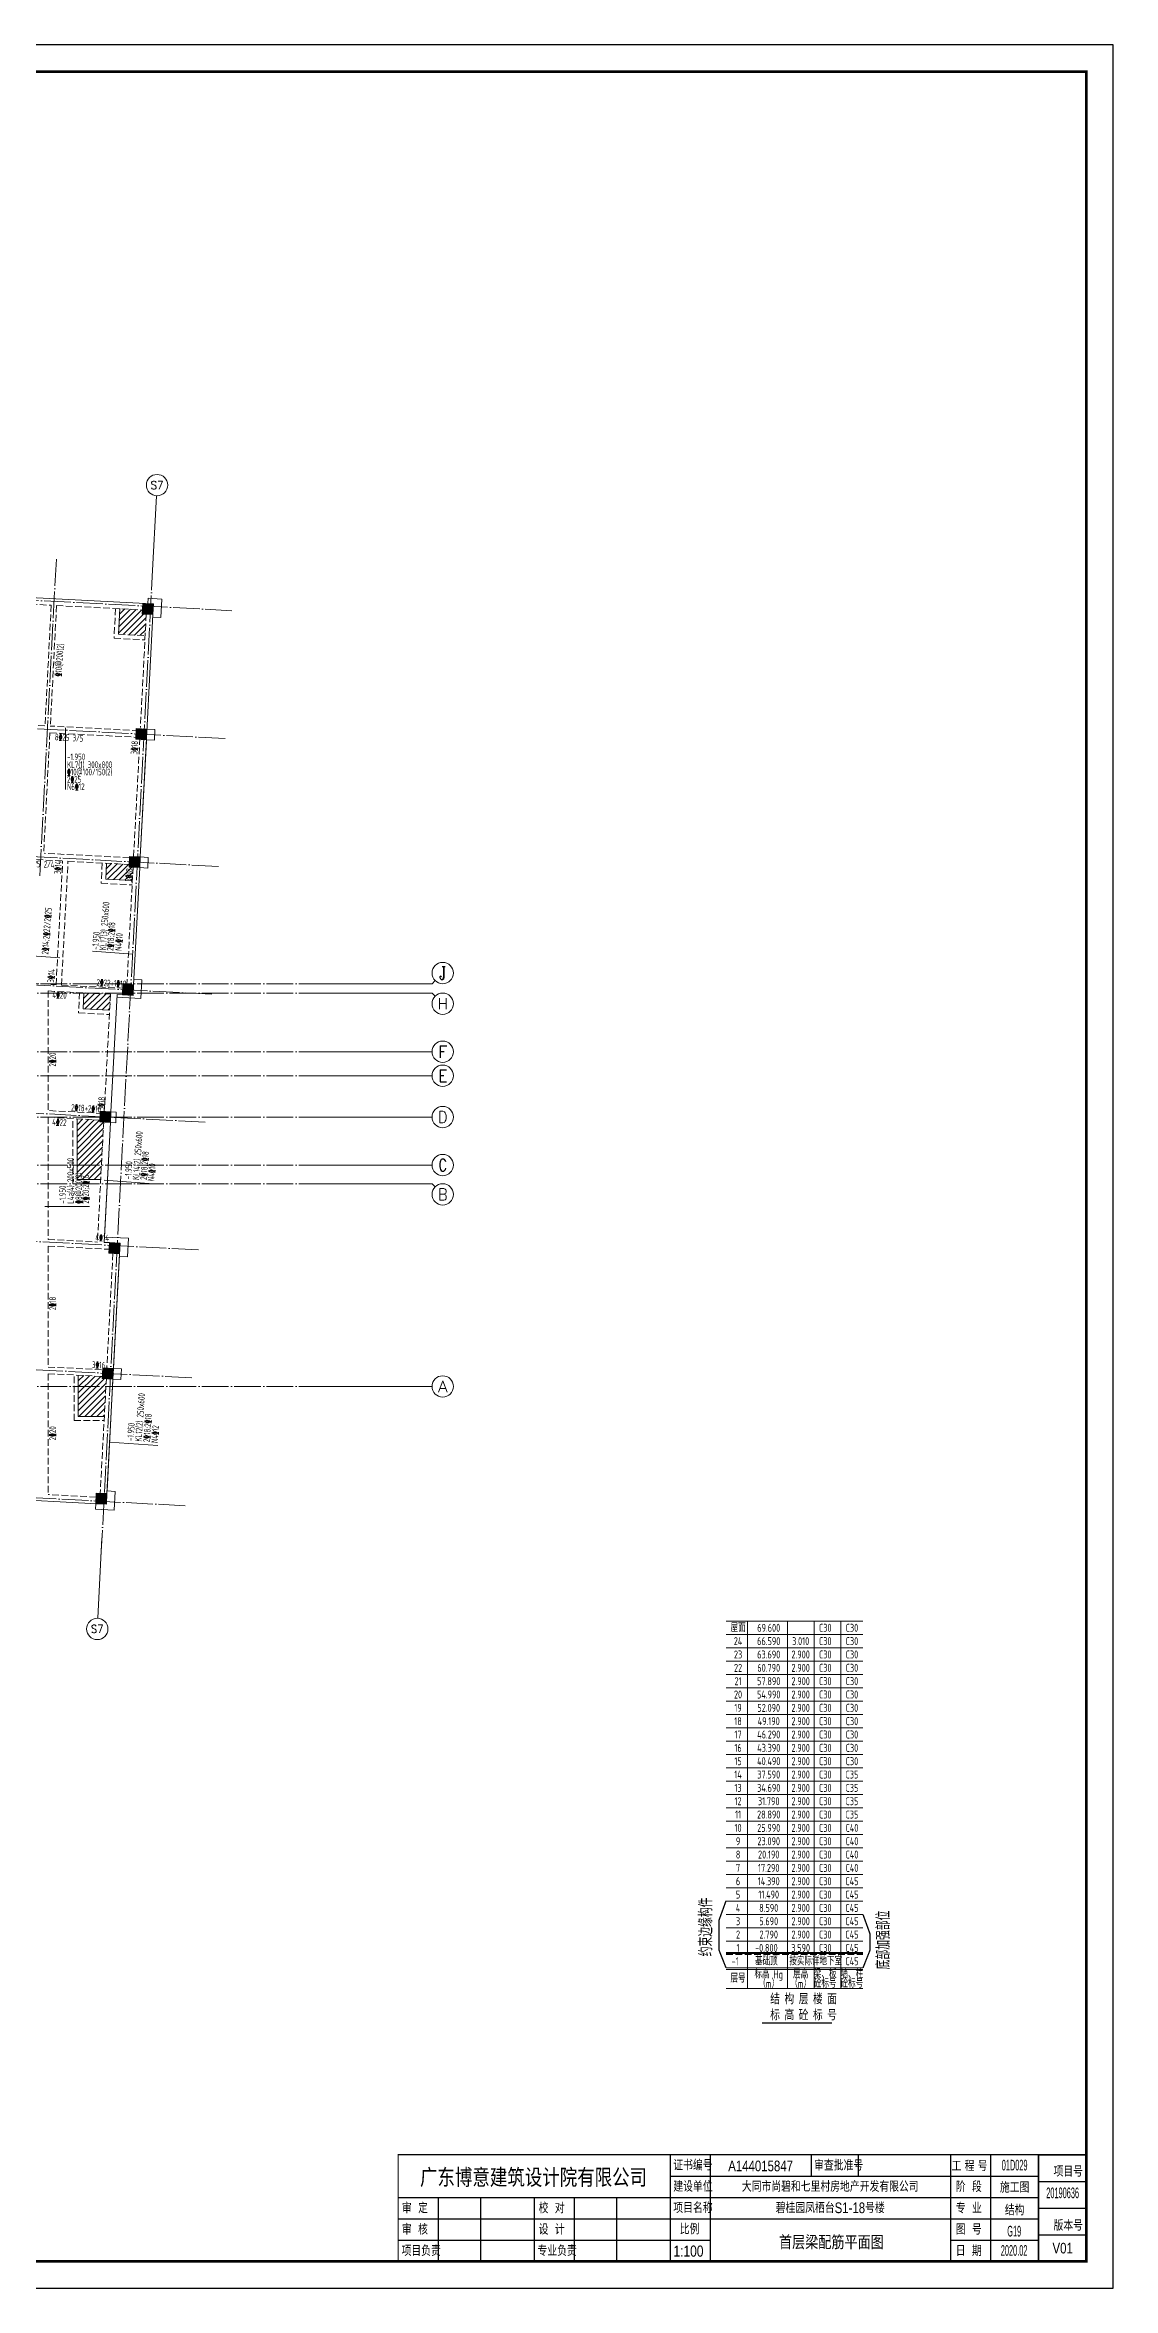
# Model space of a CAD drawing. Extents: x 5874492 to 7194610, y -939842 to -279257.
# Drawn here: x 6963122 to 7003165, y -487210 to -403110 of the extents above; entities that cross this region are included whole.
import ezdxf
from ezdxf.enums import TextEntityAlignment as Align

# ---------------------------------------------------------------- set-up
doc = ezdxf.new("R2010")
doc.units = 0
doc.header["$LTSCALE"] = 1000
doc.linetypes.add('DASH', pattern=[0.35, 0.25, -0.1])
doc.linetypes.add('DOTE', pattern=[2.42, 2, -0.2, 0.02, -0.2])
for name, color, linetype, lineweight in [('A-标注-轴号', 3, 'Continuous', 15), ('A-标注-轴号文字', 7, 'Continuous', 15), ('A-轴线-塔楼', 1, 'DOTE', 9), ('S-墙柱-COLU', 50, 'Continuous', 20), ('S-墙柱-HATCH', 251, 'Continuous', 20), ('S-板-BEAM', 4, 'DASH', 20), ('S-板-BEAM-CON', 2, 'Continuous', 20), ('S-板-板面填充', 251, 'Continuous', 20), ('S-梁-水平原位标注', 21, 'Continuous', 20), ('S-梁-水平集中标注', 191, 'Continuous', 20), ('S-轴网-轴号', 3, 'Continuous', 20), ('S-通用-TEXT', 7, 'Continuous', 20)]:
    doc.layers.add(name, color=color, linetype=linetype, lineweight=lineweight)
doc.layers.add('Y-云图图框', color=7, linetype='Continuous')
doc.styles.add('_TCH_AXIS', font='COMPLEX.shx', dxfattribs={"bigfont": 'hztxt.shx'})
doc.styles.add('_YT_Name', font='', dxfattribs={"width": 0.8})
doc.styles.add('_YT_Sign_Text', font='ros.shx', dxfattribs={"width": 0.8, "bigfont": 'hztxt.shx'})
doc.styles.add('_YT_TK_Text', font='ros.shx', dxfattribs={"width": 0.8, "bigfont": 'hztxt.shx'})
doc.styles.add('COMPLEX', font='COMPLEX')
doc.styles.get("Standard").update_dxf_attribs({"font": 'gbenor.shx', "bigfont": 'gbcbig.shx'})
doc.styles.add('TSSD_NORM', font='tssdeng.shx', dxfattribs={"width": 0.7, "bigfont": 'tssdchn.shx'})
doc.styles.add('TSSD_Rein', font='tssdeng.shx', dxfattribs={"width": 0.7, "bigfont": 'hztxt.shx'})
doc.styles.add('样式 1', font='tssdeng.shx', dxfattribs={"width": 0.7, "bigfont": 'tssdchn.shx'})
doc.styles.get('_YT_Name').set_extended_font_data('SimHei')
pattern_1 = [(45, (-309650.95, -76047.13), (-112.2532015, 112.2532015), [])]

# ---------------------------------------------------------------- blocks, each defined once
blk = doc.blocks.new('27F')
at = {"layer": 'S-通用-TEXT'}
for p, q in [((1009, 15068), (6141, 15068)), ((1009, 14568), (6141, 14568)), ((1809, 15068), (1809, 1293)), ((3309, 15068), (3309, 1293)), ((4309, 1293), (4309, 15068)), ((5309, 1293), (5309, 15068)), ((1009, 14068), (6141, 14068)), ((1009, 13568), (6141, 13568)), ((1009, 13068), (6141, 13068)), ((1009, 12568), (6141, 12568)), ((1009, 12068), (6141, 12068)), ((1009, 11568), (6141, 11568)), ((1009, 11068), (6141, 11068)), ((1009, 10568), (6141, 10568)), ((1009, 10068), (6141, 10068)), ((1009, 9568), (6141, 9568)), ((1009, 9068), (6141, 9068)), ((1009, 8568), (6141, 8568)), ((1009, 8068), (6141, 8068)), ((1009, 7568), (6141, 7568)), ((1009, 7068), (6141, 7068)), ((1009, 6568), (6141, 6568)), ((1009, 6068), (6141, 6068)), ((1009, 5568), (6141, 5568)), ((1009, 5068), (6141, 5068)), ((1009, 4568), (6141, 4568)), ((1009, 4068), (6141, 4068)), ((1009, 3568), (6141, 3568)), ((1009, 3068), (6141, 3068)), ((1009, 2068), (6141, 2068)), ((1009, 2007), (6141, 2007)), ((1009, 1293), (6141, 1293))]:
    blk.add_line(p, q, dxfattribs=at)
at = {"layer": 'S-通用-TEXT', "linetype": 'DASH'}
for p, q in [((1009, 2629), (6141, 2629)), ((1009, 2568), (6141, 2568)), ((1009, 2568), (6141, 2568)), ((1009, 2568), (6141, 2568))]:
    blk.add_line(p, q, dxfattribs=at)
at = {"layer": 'S-通用-TEXT'}
for points in [[(1009, 4586, 50, 50, 0), (744, 3854, 50, 50, 0), (745, 2735, 50, 50, 0), (1009, 2068, 0, 0, 0)], [(6141, 4074, 50, 50, 0), (6406, 3342, 50, 50, 0), (6406, 2735, 50, 50, 0), (6141, 2068, 0, 0, 0)]]:
    blk.add_lwpolyline(points, format="xyseb", dxfattribs=at)
at = {"layer": 'S-通用-TEXT', "const_width": 50}
blk.add_lwpolyline([(2361, 0), (4977, 0)], dxfattribs=at)
at = {"layer": 'S-通用-TEXT', "style": 'TSSD_Rein', "width": 0.7}
for s, p in [('屋面', (1459, 14818)), ('24', (1459, 14318)), ('66.590', (2609, 14318)), ('69.600', (2609, 14818)), ('3.010', (3806, 14318)), ('C30', (4728, 14818)), ('C30', (4728, 14318)), ('C30', (5728, 14818)), ('C30', (5728, 14318)), ('23', (1459, 13818)), ('22', (1459, 13318)), ('63.690', (2609, 13818)), ('60.790', (2609, 13318)), ('2.900', (3806, 13818)), ('2.900', (3806, 13318)), ('C30', (4728, 13818)), ('C30', (4728, 13318)), ('C30', (5728, 13818)), ('C30', (5728, 13318)), ('21', (1459, 12818)), ('57.890', (2609, 12818)), ('2.900', (3806, 12818)), ('C30', (4728, 12818)), ('C30', (5728, 12818)), ('20', (1459, 12318)), ('19', (1459, 11818)), ('54.990', (2609, 12318)), ('52.090', (2609, 11818)), ('2.900', (3806, 12318)), ('2.900', (3806, 11818)), ('C30', (4728, 12318)), ('C30', (4728, 11818)), ('C30', (5728, 12318)), ('C30', (5728, 11818)), ('18', (1459, 11318)), ('17', (1459, 10818)), ('46.290', (2609, 10818)), ('49.190', (2609, 11318)), ('2.900', (3806, 11318)), ('2.900', (3806, 10818)), ('C30', (4728, 11318)), ('C30', (4728, 10818)), ('C30', (5728, 11318)), ('C30', (5728, 10818)), ('16', (1459, 10318)), ('43.390', (2609, 10318)), ('2.900', (3806, 10318)), ('C30', (4728, 10318)), ('C30', (5728, 10318)), ('14', (1459, 9318)), ('15', (1459, 9818)), ('40.490', (2609, 9818)), ('37.590', (2609, 9318)), ('2.900', (3806, 9818)), ('2.900', (3806, 9318)), ('C30', (4728, 9818)), ('C30', (4728, 9318)), ('C30', (5728, 9818)), ('13', (1459, 8818)), ('12', (1459, 8318)), ('34.690', (2609, 8818)), ('31.790', (2609, 8318)), ('2.900', (3806, 8818)), ('2.900', (3806, 8318)), ('C30', (4728, 8818)), ('C30', (4728, 8318)), ('11', (1459, 7818)), ('28.890', (2609, 7818)), ('2.900', (3806, 7818)), ('C30', (4728, 7818)), ('10', (1459, 7318)), ('9', (1459, 6818)), ('25.990', (2609, 7318)), ('23.090', (2609, 6818)), ('2.900', (3806, 7318)), ('2.900', (3806, 6818)), ('C30', (4728, 7318)), ('C30', (4728, 6818)), ('C40', (5728, 7318)), ('C40', (5728, 6818)), ('7', (1459, 5818)), ('8', (1459, 6318)), ('17.290', (2609, 5818)), ('20.190', (2609, 6318)), ('2.900', (3806, 6318)), ('2.900', (3806, 5818)), ('C30', (4728, 6318)), ('C30', (4728, 5818)), ('C40', (5728, 6318)), ('C40', (5728, 5818)), ('6', (1459, 5318)), ('14.390', (2609, 5318)), ('2.900', (3806, 5318)), ('C30', (4728, 5318)), ('4', (1459, 4318)), ('5', (1459, 4818)), ('11.490', (2609, 4818)), ('8.590', (2609, 4318)), ('2.900', (3806, 4818)), ('2.900', (3806, 4318)), ('C30', (4728, 4818)), ('C30', (4728, 4318)), ('3', (1459, 3818)), ('2', (1459, 3318)), ('5.690', (2609, 3818)), ('2.790', (2609, 3318)), ('2.900', (3806, 3818)), ('2.900', (3806, 3318)), ('C30', (4728, 3818)), ('C30', (4728, 3318)), ('1', (1459, 2818)), ('-0.800', (2520, 2818)), ('3.590', (3806, 2818)), ('C30', (4728, 2818)), ('-1', (1349, 2318)), ('层号', (1459, 1674)), ('标高 Hg', (2609, 1827)), ('基础顶', (2520, 2318)), ('按实际', (3806, 2318)), ('层高', (3806, 1827)), ('详地下室', (4792, 2318)), ('梁、板', (4726, 1833)), ('墙、柱', (5726, 1833)), ('（m）', (2609, 1475)), ('（m）', (3806, 1475)), ('砼标号', (4726, 1480)), ('砼标号', (5726, 1480))]:
    blk.add_text(s, height=300, dxfattribs=at).set_placement(p, align=Align.MIDDLE_CENTER)
at = {"layer": 'S-通用-TEXT', "color": 6, "style": 'TSSD_Rein', "width": 0.7}
for s, p in [('C35', (5728, 9318)), ('C35', (5728, 8818)), ('C35', (5728, 8318)), ('C35', (5728, 7818)), ('C45', (5728, 5318)), ('C45', (5728, 4818)), ('C45', (5728, 4318)), ('C45', (5728, 3818)), ('C45', (5728, 3318)), ('C45', (5728, 2818)), ('C45', (5728, 2318))]:
    blk.add_text(s, height=300, dxfattribs=at).set_placement(p, align=Align.MIDDLE_CENTER)
at = {"layer": 'S-通用-TEXT', "color": 7, "style": 'TSSD_Rein', "width": 0.7}
for s, p in [('约束边缘构件', (500, 2502)), ('底部加强部位', (7150, 2013))]:
    blk.add_text(s, height=500, rotation=90, dxfattribs=at).set_placement(p)
at = {"layer": 'S-通用-TEXT', "style": 'TSSD_NORM', "width": 0.7}
for s, p in [('结 构 层 楼 面 ', (2665, 706)), ('标 高 砼 标 号', (2665, 106))]:
    blk.add_text(s, height=400, dxfattribs=at).set_placement(p)
blk = doc.blocks.new('ECMCTK_A0_横_单行图名-横向图框会签栏-0')
for p, q in [((1022.98, 50), (1022.98, 26)), ((1023, 50), (1023, 10)), ((1037.98, 50), (1037.98, 10)), ((1075.8, 50), (1075.8, 42)), ((1093.48, 50), (1093.48, 42)), ((1128, 50), (1128, 10)), ((1143, 50), (1143, 10)), ((1161, 50.01), (1179, 50)), ((1161, 50.01), (1161, 10)), ((921, 34), (1161, 34)), ((936, 34), (936, 10)), ((952, 10), (952, 34)), ((972, 34), (972, 10)), ((987, 34), (987, 10)), ((1003, 10), (1003, 34)), ((1023, 42), (1161, 42)), ((1161, 40.01), (1179, 40.01)), ((921, 26), (1161, 26)), ((1161, 30.01), (1179, 30)), ((921, 18), (1037.96, 18)), ((1128, 18), (1161, 18)), ((1161, 20), (1179, 20))]:
    blk.add_line(p, q)
at = {"color": 4}
blk.add_lwpolyline([(0, 0), (1189, 0), (1189, 841), (0, 841)], close=True, dxfattribs=at)
for points, const_width in [([(25, 10), (1179, 10), (1179, 831), (25, 831)], 1), ([(921, 10), (1179, 10), (1179, 50), (921, 50)], 0.45)]:
    blk.add_lwpolyline(points, close=True, dxfattribs=dict(const_width=const_width))
at = {"const_width": 0.45}
for points in [[(921, 10), (921, 50.01), (1161, 50.01)], [(1161, 50.01), (1161, 10)]]:
    blk.add_lwpolyline(points, dxfattribs=at)
at = {"style": '_YT_Sign_Text', "width": 0.8}
for s, p in [('证书编号', (1024.15, 44.14)), ('审查批准号', (1076.91, 44.06)), ('工 程 号', (1128.47, 43.85)), ('项目号', (1166.65, 41.8)), ('建设单位', (1024.15, 36.14)), ('阶  段', (1130.01, 36.05)), ('审  定', (922.41, 28.05)), ('校  对', (973.66, 28.05)), ('项目名称', (1024.15, 28.14)), ('专  业', (1130.01, 28.05)), ('版本号', (1166.65, 21.55)), ('审  核', (922.41, 20.05)), ('设  计', (973.66, 20.05)), ('比例', (1026.54, 20.16)), ('图  号', (1130.01, 20.05)), ('项目负责', (922.27, 12.05)), ('专业负责', (973.21, 12.05)), ('日  期', (1130.01, 12.05))]:
    blk.add_text(s, height=4, dxfattribs=at).set_placement(p)
at = {"color": 80, "flags": 3}
for tag, height, p in [('YTHQINS', 3, (34.31, 832.5)), ('ECMCKEY', 3, (414.25, 484.67)), ('YTTQINS', 5.62, (1196.03, 12.81)), ('YTFRAME', 3, (904.42, 4.05)), ('YTBARCODE_T1', 3, (971.21, 4.65))]:
    blk.add_attdef(tag, text='', height=height, dxfattribs=at).set_placement(p, align=Align.MIDDLE_CENTER)
at = {"color": 80, "style": '_YT_TK_Text', "width": 0.8, "flags": 3}
for tag, p in [('{姓名五}', (9.62, 809.48)), ('{姓名六}', (14.92, 809.38)), ('{姓名七}', (19.96, 809.48)), ('{姓名八}', (24.7, 809.33)), ('[专业五]', (9.63, 785.25)), ('[专业六]', (14.56, 785.25)), ('[专业七]', (19.49, 785.17)), ('[专业八]', (24.5, 785.09)), ('{姓名一}', (9.73, 733.71)), ('{姓名二}', (14.79, 733.6)), ('{姓名三}', (19.65, 733.65)), ('{姓名四}', (24.75, 733.5)), ('[专业一]', (9.58, 710.09)), ('[专业二]', (14.46, 709.92)), ('[专业三]', (19.63, 709.95)), ('[专业四]', (25, 709.79))]:
    blk.add_attdef(tag, text='', height=3, rotation=90, dxfattribs=at).set_placement(p, align=Align.BOTTOM_LEFT)
at = {"style": '_YT_TK_Text', "width": 0.8}
blk.add_attdef('设计联系电话', text='', height=4, rotation=90, dxfattribs=at).set_placement((16.86, 656.55), align=Align.MIDDLE)
for tag, height, style, width, p in [('设计单位', 6, '_YT_Name', 0.8, (971.75, 38.6)), ('证书编号', 4, '_YT_Sign_Text', 0.8, (1056.87, 43.81)), ('审查批准号', 4, '_YT_Sign_Text', 0.8, (1109.06, 43.81)), ('工程号', 4, '_YT_Sign_Text', 0.5, (1152.08, 44.12)), ('建设单位', 4, '_YT_Sign_Text', 0.8, (1082.96, 36.11)), ('阶段', 4, '_YT_Sign_Text', 0.8, (1152.08, 35.81)), ('项目号', 4, '_YT_Sign_Text', 0.5, (1170.08, 33.72)), ('项目名称', 4, '_YT_Sign_Text', 0.8, (1082.96, 28.11)), ('专业', 4, '_YT_Sign_Text', 0.8, (1152.08, 27.31)), ('图纸名称', 4.5, '_YT_Name', 0.8, (1083.39, 15.06)), ('图纸编号', 4, '_YT_Sign_Text', 0.5, (1151.93, 19.36)), ('版本号', 4, '_YT_Sign_Text', 0.8, (1170.08, 13)), ('出图比例', 4.2, '_YT_Sign_Text', 0.8, (1029.82, 11.78)), ('日期', 4, '_YT_Sign_Text', 0.5, (1151.88, 12.13))]:
    blk.add_attdef(tag, text='', height=height, dxfattribs=dict(style=style, width=width)).set_placement(p, align=Align.CENTER)
at = {"style": '_YT_Sign_Text', "width": 0.8, "flags": 3}
for tag, p, height in [('[审定人]', (938.95, 27.81), 4.1), ('{审定人}', (953.87, 26.45), 6.24), ('{审核人}', (954.98, 18.44), 6.24), ('[校对人]', (990.23, 27.82), 4.1), ('{校对人}', (1006.35, 26.53), 6.24), ('{设计人}', (1006.48, 18.54), 6.24), ('[审核人]', (939.01, 19.76), 4.1), ('{项目负责人}', (956.28, 10.72), 6.24), ('[设计人]', (990.47, 20.21), 4.1), ('{专业负责人}', (1006.58, 10.36), 6.24), ('[项目负责人]', (938.78, 12.01), 4.1), ('[专业负责人]', (990.74, 11.77), 4.1)]:
    blk.add_attdef(tag, p, '', height=height, dxfattribs=at)
at = {"color": 80, "flags": 3}
for tag, p in [('YTBZSIT', (25, 10)), ('EXT_TK_LEFT', (25, 10)), ('YTQRCODE', (899.04, 11.91))]:
    blk.add_attdef(tag, p, '', height=3, dxfattribs=at)
blk = doc.blocks.new('ndgfjhgkjhk')
at = {"layer": 'S-板-板面填充'}
h = blk.add_hatch(dxfattribs=at)
h.set_pattern_fill('ANSI31', color=256, scale=100)
h.set_pattern_definition([(45, (-308299.88, -61640.28), (-112.2532015, 112.2532015), [])])
h.paths.add_polyline_path([(6656233, -501250), (6657232, -501303), (6657283, -500344), (6656284, -500291)])
h = blk.add_hatch(dxfattribs=at)
h.set_pattern_fill('ANSI31', color=256, scale=100)
h.set_pattern_definition([(45, (-308800.13, -71185.58), (-112.2532015, 112.2532015), [])])
h.paths.add_polyline_path([(6655752, -510436), (6656750, -510489), (6656782, -509890), (6655784, -509836)])
h = blk.add_hatch(dxfattribs=at)
h.set_pattern_fill('ANSI31', color=256, scale=100)
h.set_pattern_definition(pattern_1)
h.paths.add_polyline_path([(6654901, -515297), (6655900, -515350), (6655932, -514751), (6654933, -514698)])
h = blk.add_hatch(dxfattribs=at)
h.set_pattern_fill('ANSI31', color=256, scale=100)
h.set_pattern_definition(pattern_1)
h.paths.add_polyline_path([(6654676, -521695), (6655564, -521695), (6655679, -519495), (6655630, -519468), (6654676, -519418)])
h = blk.add_hatch(dxfattribs=at)
h.set_pattern_fill('ANSI31', color=256, scale=100)
h.set_pattern_definition(pattern_1)
h.paths.add_polyline_path([(6654725, -530574), (6655700, -530574), (6655776, -529119), (6655728, -529085), (6654725, -529033)])
at = {"layer": 'S-板-BEAM'}
for p, q in [((6650491, -499997), (6653711, -500166)), ((6653711, -500166), (6653475, -504685)), ((6653911, -500176), (6653675, -504695)), ((6653911, -500176), (6657131, -500344)), ((6657273, -500503), (6657051, -504747)), ((6653475, -504685), (6650254, -504516)), ((6653661, -504945), (6653425, -509464)), ((6653661, -504945), (6656985, -505119)), ((6656996, -504869), (6653675, -504695)), ((6657033, -505147), (6656798, -509590)), ((6652115, -509646), (6654137, -509751)), ((6656646, -509632), (6653450, -509465)), ((6653894, -514392), (6654137, -509751)), ((6654094, -514403), (6654337, -509762)), ((6654337, -509762), (6656633, -509882)), ((6656777, -509989), (6656547, -514383)), ((6651946, -514288), (6653894, -514392)), ((6653597, -514627), (6655932, -514751)), ((6653597, -514627), (6653597, -519111)), ((6654094, -514403), (6656390, -514525)), ((6655932, -514751), (6655694, -519196)), ((6655643, -519218), (6653597, -519111)), ((6653597, -519361), (6655630, -519468)), ((6653597, -519361), (6653597, -523942)), ((6655679, -519495), (6655441, -524038)), ((6653597, -523942), (6655441, -524038)), ((6653597, -524192), (6655878, -524312)), ((6653597, -524192), (6653597, -528724)), ((6656019, -524469), (6655792, -528813)), ((6653597, -528724), (6655741, -528836)), ((6653597, -528974), (6655728, -529085)), ((6653597, -528974), (6653597, -533505)), ((6655776, -529119), (6655549, -533457)), ((6655392, -533599), (6653597, -533505))]:
    blk.add_line(p, q, dxfattribs=at)
at = {"layer": 'S-板-BEAM-CON'}
for p, q in [((6657244, -500100), (6650354, -499740)), ((6657523, -500515), (6657293, -504909)), ((6657048, -509603), (6657280, -505159)), ((6657048, -509603), (6657275, -505259)), ((6656797, -514396), (6657027, -510002)), ((6656797, -514396), (6657027, -510002)), ((6655947, -519153), (6656177, -514764)), ((6655947, -519153), (6656177, -514764)), ((6656177, -514764), (6656377, -514775)), ((6655691, -524051), (6655927, -519552)), ((6655701, -523852), (6655927, -519552)), ((6655691, -524051), (6655891, -524062)), ((6656044, -528777), (6656280, -524282)), ((6656047, -528727), (6656269, -524482)), ((6655799, -533470), (6656021, -529226)), ((6655804, -533370), (6656024, -529176)), ((6651435, -533642), (6655429, -533851)), ((6651435, -533642), (6655429, -533851))]:
    blk.add_line(p, q, dxfattribs=at)
at = {"layer": 'S-板-BEAM-CON', "ltscale": 0.2}
for points in [[(6657518, -500615), (6657817, -500631), (6657854, -499932), (6657345, -499905), (6657334, -500105)], [(6657278, -505209), (6657577, -505224), (6657598, -504825), (6657299, -504809)], [(6657027, -510002), (6657326, -510018), (6657347, -509618), (6657048, -509603)], [(6656172, -514864), (6657070, -514911), (6657107, -514212), (6656807, -514196)], [(6655947, -519158), (6656147, -519169), (6656126, -519568), (6655926, -519558)], [(6655379, -533848), (6655369, -534049), (6656068, -534085), (6656104, -533386), (6655805, -533370)]]:
    blk.add_lwpolyline(points, dxfattribs=at)
at = {"layer": 'S-板-BEAM-CON'}
for points in [[(6655702, -523852), (6656600, -523899), (6656564, -524598), (6656264, -524582)], [(6656045, -528776), (6656344, -528792), (6656324, -529192), (6656024, -529176)]]:
    blk.add_lwpolyline(points, dxfattribs=at)
at = {"layer": 'S-板-板面填充', "linetype": 'DASH'}
for p, q in [((6656124, -500283), (6656065, -501401)), ((6656065, -501401), (6657223, -501463)), ((6656233, -501250), (6657232, -501303)), ((6655624, -509828), (6655584, -510587)), ((6655584, -510587), (6656742, -510649)), ((6654773, -514689), (6654733, -515448)), ((6654733, -515448), (6655891, -515510)), ((6654516, -521855), (6654516, -519409)), ((6654516, -521855), (6655547, -521855)), ((6654565, -530734), (6654565, -529025)), ((6654565, -530734), (6655692, -530734))]:
    blk.add_line(p, q, dxfattribs=at)
at = {"layer": 'S-板-板面填充'}
for p, q in [((6656284, -500291), (6656233, -501250)), ((6655784, -509836), (6655752, -510436)), ((6655752, -510436), (6656750, -510489)), ((6654933, -514698), (6654901, -515297)), ((6654901, -515297), (6655900, -515350)), ((6654676, -521695), (6654676, -519418)), ((6654676, -521695), (6655564, -521695)), ((6654725, -530574), (6654725, -529033)), ((6654725, -530574), (6655700, -530574))]:
    blk.add_line(p, q, dxfattribs=at)
blk = doc.blocks.new('aferwgewh')
at = {"layer": 'S-墙柱-HATCH', "ltscale": 0.2}
h = blk.add_hatch(color=256, dxfattribs=at)
h.dxf.hatch_style = 1
h.paths.add_polyline_path([(6643892, -499802), (6643913, -499403), (6643513, -499382), (6643492, -499781)])
h = blk.add_hatch(color=256, dxfattribs=at)
h.dxf.hatch_style = 1
h.paths.add_polyline_path([(6650483, -500147), (6650504, -499747), (6650104, -499726), (6650083, -500126)])
h = blk.add_hatch(color=256, dxfattribs=at)
h.dxf.hatch_style = 1
h.paths.add_polyline_path([(6657523, -500515), (6657544, -500116), (6657145, -500095), (6657124, -500494)])
h = blk.add_hatch(color=256, dxfattribs=at)
h.dxf.hatch_style = 1
h.paths.add_polyline_path([(6643646, -504496), (6643667, -504096), (6643268, -504075), (6643247, -504475)])
h = blk.add_hatch(color=256, dxfattribs=at)
h.dxf.hatch_style = 1
h.paths.add_polyline_path([(6650237, -504841), (6650258, -504441), (6649859, -504420), (6649838, -504820)])
h = blk.add_hatch(color=256, dxfattribs=at)
h.dxf.hatch_style = 1
h.paths.add_polyline_path([(6657278, -505209), (6657299, -504809), (6656899, -504788), (6656878, -505188)])
h = blk.add_hatch(color=256, dxfattribs=at)
h.dxf.hatch_style = 1
h.paths.add_polyline_path([(6643401, -509189), (6643422, -508790), (6643022, -508769), (6643001, -509168)])
h = blk.add_hatch(color=256, dxfattribs=at)
h.dxf.hatch_style = 1
h.paths.add_polyline_path([(6649986, -509634), (6650007, -509235), (6649608, -509214), (6649587, -509613)])
h = blk.add_hatch(color=256, dxfattribs=at)
h.dxf.hatch_style = 1
h.paths.add_polyline_path([(6657027, -510002), (6657048, -509603), (6656648, -509582), (6656627, -509981)])
h = blk.add_hatch(color=256, dxfattribs=at)
h.dxf.hatch_style = 1
h.paths.add_polyline_path([(6651954, -514143), (6651554, -514122), (6651533, -514521), (6651933, -514542)])
h = blk.add_hatch(color=256, dxfattribs=at)
h.dxf.hatch_style = 1
h.paths.add_polyline_path([(6656776, -514795), (6656797, -514396), (6656398, -514375), (6656377, -514775)])
h = blk.add_hatch(color=256, dxfattribs=at)
h.dxf.hatch_style = 1
h.paths.add_polyline_path([(6651473, -519325), (6651494, -518925), (6651094, -518904), (6651074, -519304)])
h = blk.add_hatch(color=256, dxfattribs=at)
h.dxf.hatch_style = 1
h.paths.add_polyline_path([(6655927, -519552), (6655947, -519153), (6655548, -519132), (6655527, -519532)])
h = blk.add_hatch(color=256, dxfattribs=at)
h.dxf.hatch_style = 1
h.paths.add_polyline_path([(6656270, -524482), (6656290, -524083), (6655891, -524062), (6655870, -524461)])
h = blk.add_hatch(color=256, dxfattribs=at)
h.dxf.hatch_style = 1
h.paths.add_polyline_path([(6656024, -529176), (6656045, -528776), (6655646, -528756), (6655625, -529155)])
h = blk.add_hatch(color=256, dxfattribs=at)
h.dxf.hatch_style = 1
h.paths.add_polyline_path([(6645493, -533331), (6645514, -532932), (6645114, -532911), (6645093, -533311)])
h = blk.add_hatch(color=256, dxfattribs=at)
h.dxf.hatch_style = 1
h.paths.add_polyline_path([(6651435, -533643), (6651455, -533243), (6651056, -533222), (6651035, -533622)])
h = blk.add_hatch(color=256, dxfattribs=at)
h.dxf.hatch_style = 1
h.paths.add_polyline_path([(6655779, -533869), (6655800, -533470), (6655400, -533449), (6655379, -533848)])
at = {"layer": 'S-墙柱-COLU'}
for points in [[(6643513, -499382), (6643913, -499403), (6643892, -499802), (6643492, -499781)], [(6650104, -499726), (6650504, -499747), (6650483, -500147), (6650083, -500126)], [(6657145, -500095), (6657544, -500116), (6657523, -500515), (6657124, -500494)], [(6643268, -504075), (6643667, -504096), (6643646, -504496), (6643247, -504475)], [(6649859, -504420), (6650258, -504441), (6650237, -504841), (6649838, -504820)], [(6656899, -504788), (6657299, -504809), (6657278, -505209), (6656878, -505188)], [(6643022, -508769), (6643422, -508790), (6643401, -509189), (6643001, -509168)], [(6649608, -509214), (6650007, -509235), (6649986, -509634), (6649587, -509613)], [(6656648, -509582), (6657048, -509603), (6657027, -510002), (6656627, -509981)], [(6651554, -514122), (6651954, -514143), (6651933, -514542), (6651533, -514521)], [(6656398, -514375), (6656797, -514396), (6656776, -514795), (6656377, -514775)], [(6651094, -518904), (6651494, -518925), (6651473, -519325), (6651074, -519304)], [(6655548, -519132), (6655947, -519153), (6655927, -519552), (6655527, -519532)], [(6655891, -524062), (6656290, -524083), (6656270, -524482), (6655870, -524461)], [(6655646, -528756), (6656045, -528776), (6656024, -529176), (6655625, -529155)], [(6645114, -532911), (6645514, -532932), (6645493, -533331), (6645093, -533311)], [(6651056, -533222), (6651455, -533243), (6651435, -533643), (6651035, -533622)], [(6655400, -533449), (6655800, -533470), (6655779, -533869), (6655379, -533848)]]:
    blk.add_lwpolyline(points, close=True, dxfattribs=at)
blk = doc.blocks.new('afdhgfjhfjhg')
at = {"layer": 'A-轴线-塔楼', "ltscale": 0.5}
for p, q in [((6646365, -523248), (6646988, -511339)), ((6653281, -523610), (6653903, -511701))]:
    blk.add_line(p, q, dxfattribs=at)
blk = doc.blocks.new('_AXISO')
blk.add_circle((0, 0), 0.5)
at = {"layer": 'S-轴网-轴号', "style": 'COMPLEX', "width": 1.041667}
blk.add_attdef('A', text='', height=0.56, dxfattribs=at).set_placement((-0.25, -0.28), (0.25, -0.28), align=Align.FIT)
blk = doc.blocks.new('ZHOUWANG2')
at = {"layer": 'A-标注-轴号'}
for p, q in [((220949, 146941), (221107, 149962)), ((227437, 131670), (231437, 131670)), ((227437, 131320), (231437, 131320)), ((231555, 131787), (231437, 131670)), ((231555, 131202), (231437, 131320)), ((227437, 129120), (231437, 129120)), ((227437, 128220), (231437, 128220)), ((227437, 126670), (231437, 126670)), ((227437, 124870), (231437, 124870)), ((227437, 124170), (231437, 124170)), ((231555, 124052), (231437, 124170)), ((227437, 116570), (231437, 116570)), ((219064, 110901), (218906, 107881))]:
    blk.add_line(p, q, dxfattribs=at)
at = {"layer": 'A-轴线-塔楼', "ltscale": 0.5}
for p, q in [((223934, 145655), (206054, 146590)), ((219026, 110179), (220949, 146941)), ((223683, 140861), (205803, 141796)), ((223432, 136068), (205552, 137003)), ((223182, 131274), (205302, 132209)), ((222931, 126481), (205051, 127416)), ((222680, 121687), (204800, 122623)), ((222429, 116894), (204550, 117829)), ((222179, 112100), (204299, 113036))]:
    blk.add_line(p, q, dxfattribs=at)
at = {"layer": 'A-轴线-塔楼', "linetype": 'DOTE', "ltscale": 0.5}
for p, q in [((227437, 131670), (165262, 131670)), ((227437, 131320), (200046, 131320)), ((227437, 129120), (200046, 129120)), ((227437, 128220), (165262, 128220)), ((227437, 126670), (165262, 126670)), ((227437, 124870), (165262, 124870)), ((227437, 124170), (165262, 124170)), ((227437, 116570), (165262, 116570))]:
    blk.add_line(p, q, dxfattribs=at)
at = {"layer": 'A-标注-轴号'}
ref = blk.add_blockref('_AXISO', (221128, 150361), dxfattribs=dict(at, xscale=800, yscale=800, zscale=800))
ref.add_attrib('A', 'S7', dxfattribs={"layer": 'A-标注-轴号文字', "ltscale": 0.2, "height": 294.3, "style": '_TCH_AXIS'}).set_placement((220890, 150214), (221366, 150214), align=Align.FIT)
ref = blk.add_blockref('_AXISO', (231837, 132070), dxfattribs=dict(at, xscale=800, yscale=800, zscale=800))
ref.add_attrib('A', 'J', dxfattribs={"layer": 'A-标注-轴号文字', "ltscale": 0.2, "height": 496, "style": '_TCH_AXIS'}).set_placement((231707, 131821), (231967, 131821), align=Align.FIT)
ref = blk.add_blockref('_AXISO', (231837, 130920), dxfattribs=dict(at, xscale=800, yscale=800, zscale=800))
ref.add_attrib('A', 'H', dxfattribs={"layer": 'A-标注-轴号文字', "ltscale": 0.2, "height": 406, "style": '_TCH_AXIS'}).set_placement((231644, 130717), (232031, 130717), align=Align.FIT)
ref = blk.add_blockref('_AXISO', (231837, 129120), dxfattribs=dict(at, xscale=800, yscale=800, zscale=800))
ref.add_attrib('A', 'F', dxfattribs={"layer": 'A-标注-轴号文字', "ltscale": 0.2, "height": 445, "style": '_TCH_AXIS'}).set_placement((231668, 128897), (232007, 128897), align=Align.FIT)
ref = blk.add_blockref('_AXISO', (231837, 128220), dxfattribs=dict(at, xscale=800, yscale=800, zscale=800))
ref.add_attrib('A', 'E', dxfattribs={"layer": 'A-标注-轴号文字', "ltscale": 0.2, "height": 445, "style": '_TCH_AXIS'}).set_placement((231668, 127997), (232007, 127997), align=Align.FIT)
ref = blk.add_blockref('_AXISO', (231837, 126670), dxfattribs=dict(at, xscale=800, yscale=800, zscale=800))
ref.add_attrib('A', 'D', dxfattribs={"layer": 'A-标注-轴号文字', "ltscale": 0.2, "height": 435, "style": '_TCH_AXIS'}).set_placement((231661, 126452), (232014, 126452), align=Align.FIT)
ref = blk.add_blockref('_AXISO', (231837, 124870), dxfattribs=dict(at, xscale=800, yscale=800, zscale=800))
ref.add_attrib('A', 'C', dxfattribs={"layer": 'A-标注-轴号文字', "ltscale": 0.2, "height": 456, "style": '_TCH_AXIS'}).set_placement((231675, 124642), (232000, 124642), align=Align.FIT)
ref = blk.add_blockref('_AXISO', (231837, 123770), dxfattribs=dict(at, xscale=800, yscale=800, zscale=800))
ref.add_attrib('A', 'B', dxfattribs={"layer": 'A-标注-轴号文字', "ltscale": 0.2, "height": 435, "style": '_TCH_AXIS'}).set_placement((231661, 123552), (232014, 123552), align=Align.FIT)
ref = blk.add_blockref('_AXISO', (231837, 116570), dxfattribs=dict(at, xscale=800, yscale=800, zscale=800))
ref.add_attrib('A', 'A', dxfattribs={"layer": 'A-标注-轴号文字', "ltscale": 0.2, "height": 425, "style": '_TCH_AXIS'}).set_placement((231655, 116357), (232020, 116357), align=Align.FIT)
ref = blk.add_blockref('_AXISO', (218885, 107481), dxfattribs=dict(at, xscale=800, yscale=800, zscale=800))
ref.add_attrib('A', 'S7', dxfattribs={"layer": 'A-标注-轴号文字', "ltscale": 0.2, "height": 294.3, "style": '_TCH_AXIS'}).set_placement((218647, 107334), (219124, 107334), align=Align.FIT)

msp = doc.modelspace()

# ---------------------------------------------------------------- linework, layer by layer
at = {"layer": 'S-梁-水平集中标注'}
for p, q in [((6963889.9, -428714), (6963889.9, -431026.8)), ((6962110.7, -437219.6), (6963682.9, -437336.4)), ((6964912.3, -437088.7), (6966408, -437199.8)), ((6965341.9, -445673.6), (6967195.7, -445811.4)), ((6963127, -446654.4), (6964798.8, -446654.4)), ((6965551.1, -455488.9), (6967362.2, -455623.5))]:
    msp.add_line(p, q, dxfattribs=at)
at = {"layer": 'S-通用-TEXT', "const_width": 80}
msp.add_lwpolyline([(6988655.9, -474644.2), (6993787.8, -474644.2)], dxfattribs=at)

# ---------------------------------------------------------------- block references
at = {"color": 3}
msp.add_blockref('ZHOUWANG2', (6746199.7, -569977), dxfattribs=at)
at = {"layer": 'S-墙柱-HATCH'}
msp.add_blockref('aferwgewh', (309651, 76047.1), dxfattribs=at)
at = {"layer": 'S-板-BEAM'}
msp.add_blockref('ndgfjhgkjhk', (309651, 76047.1), dxfattribs=at)
at = {"layer": 'S-轴网-轴号'}
msp.add_blockref('afdhgfjhfjhg', (309651, 89343.2), dxfattribs=at)
at = {"layer": 'S-通用-TEXT'}
msp.add_blockref('27F', (6987646.8, -477272.8), dxfattribs=at)
at = {"layer": 'Y-云图图框'}
ref = msp.add_blockref('ECMCTK_A0_横_单行图名-横向图框会签栏-0', (6884265, -487209.8), dxfattribs=dict(at, xscale=100, yscale=100, zscale=100))
ref.add_attrib('图纸编号', 'G19', dxfattribs={"layer": '0', "height": 400, "style": '_YT_Sign_Text', "width": 0.5}).set_placement((6999457.9, -485273.5), align=Align.CENTER)
ref.add_attrib('图纸名称', '首层梁配筋平面图', dxfattribs={"layer": '0', "height": 450, "style": '_YT_Name', "width": 0.8}).set_placement((6992603.9, -485703.4), align=Align.CENTER)
ref.add_attrib('版本号', 'V01', dxfattribs={"layer": '0', "height": 400, "style": '_YT_Sign_Text', "width": 0.8}).set_placement((7001272.7, -485909.6), align=Align.CENTER)
ref.add_attrib('项目名称', '碧桂园凤栖台S1-18号楼', dxfattribs={"layer": '0', "height": 400, "style": '_YT_Sign_Text', "width": 0.8}).set_placement((6992561, -484398.4), align=Align.CENTER)
ref.add_attrib('出图比例', '1:100', dxfattribs={"layer": '0', "height": 420, "style": '_YT_Sign_Text', "width": 0.8}).set_placement((6987247.5, -486031.6), align=Align.CENTER)
ref.add_attrib('工程号', '01D029', dxfattribs={"layer": '0', "height": 400, "style": '_YT_Sign_Text', "width": 0.5}).set_placement((6999472.6, -482797.5), align=Align.CENTER)
ref.add_attrib('阶段', '施工图', dxfattribs={"layer": '0', "height": 400, "style": '_YT_Sign_Text', "width": 0.8}).set_placement((6999472.6, -483628.4), align=Align.CENTER)
ref.add_attrib('专业', '结构', dxfattribs={"layer": '0', "height": 400, "style": '_YT_Sign_Text', "width": 0.8}).set_placement((6999472.6, -484478.8), align=Align.CENTER)
ref.add_attrib('日期', '2020.02', dxfattribs={"layer": '0', "height": 400, "style": '_YT_Sign_Text', "width": 0.5}).set_placement((6999453, -485996.9), align=Align.CENTER)
ref.add_attrib('项目号', '20190636', dxfattribs={"layer": '0', "height": 400, "style": '_YT_Sign_Text', "width": 0.5}).set_placement((7001272.7, -483837.7), align=Align.CENTER)
ref.add_attrib('建设单位', '大同市尚碧和七里村房地产开发有限公司', dxfattribs={"layer": '0', "height": 400, "style": '_YT_Sign_Text', "width": 0.8}).set_placement((6992561, -483598.4), align=Align.CENTER)
ref.add_attrib('设计单位', '广东博意建筑设计院有限公司', dxfattribs={"layer": '0', "height": 600, "style": '_YT_Name', "width": 0.8}).set_placement((6981439.6, -483349.6), align=Align.CENTER)
ref.add_attrib('证书编号', 'A144015847', dxfattribs={"layer": '0', "height": 400, "style": '_YT_Sign_Text', "width": 0.8}).set_placement((6989951.6, -482828.6), align=Align.CENTER)

# ---------------------------------------------------------------- texts
at = {"layer": 'S-梁-水平原位标注', "style": '样式 1', "width": 0.65}
for s, p in [('8\x8425 3/5', (6963490.6, -429180.1)), ('6\x8425 2/4', (6962413.1, -433917.9))]:
    msp.add_text(s, height=250, rotation=357.005758, dxfattribs=at).set_placement(p)
at = {"layer": 'S-梁-水平集中标注', "style": '样式 1', "width": 0.65}
for s, rotation, p in [('\x8410@200(2)', 85.748762, (6963742.9, -426796.6)), ('3\x8418', 85.748762, (6966585.9, -429718.3)), ('3\x8414', 85.748762, (6963714.7, -434209.1)), ('3\x8418', 85.748762, (6966375.8, -434493.5)), ('2\x8414;2\x8422/2\x8425', 85.748762, (6963249.3, -437218.8)), ('2\x8418;2\x8418', 85.748762, (6965685.9, -437083.5)), ('-1.950', 85.748762, (6965137.5, -437042.7)), ('N4\x8410', 85.748762, (6965996.2, -437082.9)), ('3\x8414', 85.748762, (6963464.6, -438274.8)), ('2\x8422+1\x8418', 356.448847, (6965049.5, -438378)), ('4\x8420', 356.448847, (6963396.8, -438839.4)), ('2\x8420', 90, (6963536.9, -441413.2)), ('2\x8418+2\x8416', 356.448847, (6964100.2, -443066.8)), ('3\x8418', 85.748762, (6965345.5, -443064.4)), ('4\x8422', 356.448847, (6963389.8, -443611.5)), ('2\x8418;2\x8418', 85.748762, (6966943.9, -445670.7)), ('\x848@200(2)', 90, (6964516.6, -446555.6)), ('2\x8420;2\x8416', 90, (6964780.4, -446555.6)), ('-1.950', 85.748762, (6966358.4, -445650.2)), ('N4\x8410', 85.748762, (6967226, -445716.5)), ('-1.950', 90, (6963912.5, -446555.6)), ('4\x8414', 357.512438, (6965010.3, -447945)), ('2\x8418', 90, (6963536.9, -450547.1)), ('3\x8416', 357.512438, (6964882.1, -452713.5)), ('2\x8420', 90, (6963536.9, -455423)), ('-1.950', 85.748762, (6966446.2, -455456.4)), ('2\x8418;2\x8418', 85.748762, (6967053.6, -455503.5)), ('N4\x8412', 85.748762, (6967354.2, -455533.9))]:
    msp.add_text(s, height=250, rotation=rotation, dxfattribs=at).set_placement(p)
for s, p in [('-1.950', (6963952.4, -429928)), ('2\x8425', (6963952.4, -430771.1)), ('\x8410@100/150(2)', (6963952.4, -430496.1)), ('N6\x8412', (6963952.4, -431046.1))]:
    msp.add_text(s, height=250, dxfattribs=at).set_placement(p)
at = {"layer": 'S-梁-水平集中标注', "color": 3, "style": '样式 1', "width": 0.65}
msp.add_text('KL7(1) 300x800', height=250, dxfattribs=at).set_placement((6963952.4, -430221.1))
for s, rotation, p in [('KL17(3) 250x600', 85.748762, (6965411.7, -437063.1)), ('KL14(2) 250x600', 85.748762, (6966657.5, -445672.4)), ('L4a(4) 200x500', 90, (6964212.5, -446555.6)), ('KL12(2) 250x600', 85.748762, (6966745.4, -455478.7))]:
    msp.add_text(s, height=250, rotation=rotation, dxfattribs=at).set_placement(p)

doc.saveas('drawing.dxf')
